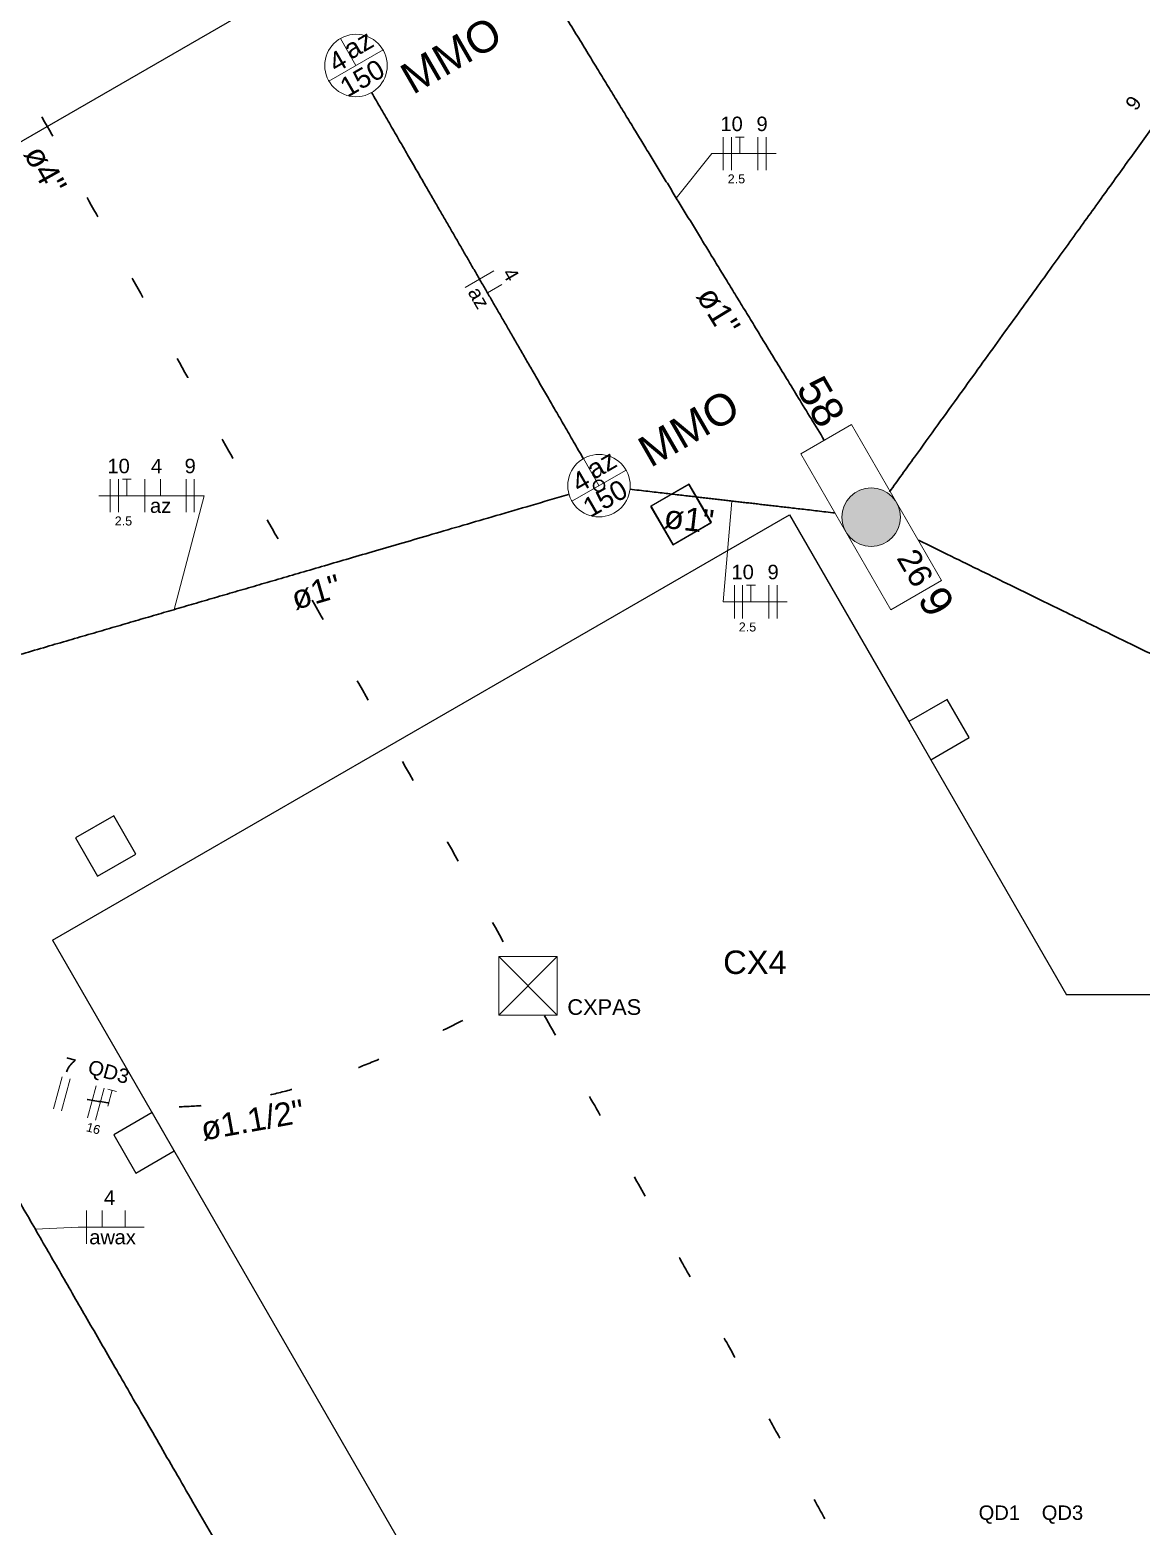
# Model space of a CAD drawing. Extents: x 175 to 700, y 53 to 250.
# Drawn here: x 479.82 to 484.85, y 188.77 to 195.54 of the extents above; entities that cross this region are included whole.
import ezdxf

# ---------------------------------------------------------------- set-up
doc = ezdxf.new("R2010")
doc.units = 0
doc.header["$LTSCALE"] = 2
doc.linetypes.add('DOT2', pattern=[3.175, 0, -3.175])
doc.layers.get('0').update_dxf_attribs({"linetype": 'CONTINUOUS'})
for name, color, linetype in [('A-PARED', 5, 'CONTINUOUS'), ('A-PARED-PISOS', 2, 'CONTINUOUS'), ('A-PAREDE', 5, 'CONTINUOUS'), ('A-PISOS', 2, 'CONTINUOUS'), ('A-PISOS-NIVEL', 1, 'CONTINUOUS')]:
    doc.layers.add(name, color=color, linetype=linetype)
for name, color, linetype, lineweight in [('EL-Condutos', 4, 'CONTINUOUS', 30), ('EL-Fios', 9, 'CONTINUOUS', 20), ('EL-Pontos', 9, 'CONTINUOUS', 20), ('EL-Textos condutos', 7, 'CONTINUOUS', 20), ('EL-Textos fios', 7, 'CONTINUOUS', 20), ('EL-Textos pontos', 5, 'CONTINUOUS', 20), ('P-SIMBOL', 5, 'CONTINUOUS', 20)]:
    doc.layers.add(name, color=color, linetype=linetype, lineweight=lineweight)
doc.styles.add('Arial', font='arial.ttf')

msp = doc.modelspace()

# ---------------------------------------------------------------- hatches: boundary and pattern name
at = {"layer": 'P-SIMBOL'}
h = msp.add_hatch(color=256, dxfattribs=at)
h.paths.add_polyline_path([(493.4896, 193.3366, 1), (493.7546, 193.3366, 1)])
h.paths.add_polyline_path([(489.85, 191.5595, 1), (490.115, 191.5595, 1)])
h.paths.add_polyline_path([(487.1201, 191.5631, 1), (487.3851, 191.5631, 1)])
h.paths.add_polyline_path([(483.7569, 193.3366, 1), (483.4919, 193.3366, 1)])

# ---------------------------------------------------------------- linework, layer by layer
at = {"color": 8}
msp.add_lwpolyline([(482.8011, 193.4865), (482.6281, 193.3865), (482.7281, 193.2135), (482.9011, 193.3135), (482.8011, 193.4865)], close=True, dxfattribs=at)
at = {"layer": 'A-PARED', "color": 251}
msp.add_lwpolyline([(480.1973, 190.5432), (480.2973, 190.37), (480.4705, 190.47), (480.3705, 190.6432)], close=True, dxfattribs=at)
at = {"layer": 'A-PARED-PISOS', "color": 251}
msp.add_line((479.9205, 191.4226), (483.058, 185.9883), dxfattribs=at)
at = {"layer": 'A-PAREDE', "color": 251}
for points in [[(482.7994, 193.4842), (482.6262, 193.3842), (482.7262, 193.211), (482.8994, 193.311)], [(484.0679, 192.3392), (483.9679, 192.5125), (483.7946, 192.4125), (483.8946, 192.2392)], [(484.0679, 192.3392), (483.9679, 192.5125), (483.7946, 192.4125), (483.8946, 192.2392)], [(480.197, 191.9856), (480.0238, 191.8856), (480.1238, 191.7124), (480.297, 191.8124)]]:
    msp.add_lwpolyline(points, close=True, dxfattribs=at)
at = {"layer": 'A-PISOS', "color": 251}
for p, q in [((478.3205, 194.1939), (481.6547, 196.1189)), ((479.9205, 191.4226), (483.2547, 193.3476))]:
    msp.add_line(p, q, dxfattribs=at)
at = {"layer": 'A-PISOS-NIVEL', "color": 251}
for p, q in [((483.2547, 193.3476), (483.7946, 192.4125)), ((483.8946, 192.2392), (484.5086, 191.1758)), ((485.7365, 191.1758), (484.5086, 191.1758))]:
    msp.add_line(p, q, dxfattribs=at)
at = {"layer": 'EL-Condutos', "linetype": 'Continuous'}
msp.add_circle((482.3926, 193.4791), 0.025, dxfattribs=at)
at = {"layer": 'EL-Condutos', "linetype": 'DOT2', "ltscale": 0.05}
for points in [[(475.9992, 202.0695), (476.2894, 201.5509), (476.561, 201.0654), (476.8155, 200.6105), (477.0542, 200.1839), (477.2784, 199.7832), (477.4894, 199.4061), (477.6886, 199.05), (477.8773, 198.7127), (478.0569, 198.3918), (478.2286, 198.0848), (478.3939, 197.7895), (478.5539, 197.5034), (478.7102, 197.2242), (478.8639, 196.9494), (479.0165, 196.6766), (479.1692, 196.4036), (479.3235, 196.1279), (479.4806, 195.8472), (479.6418, 195.559), (479.8086, 195.2609), (479.9821, 194.9507), (480.1639, 194.6258), (480.3551, 194.284), (480.5572, 193.9229), (480.7714, 193.54), (480.9991, 193.133), (481.2416, 192.6995), (481.5003, 192.2371), (481.7765, 191.7434), (482.0715, 191.2162)], [(477.3978, 192.6168), (477.6109, 192.3968), (477.8159, 192.1918), (478.0133, 192.0015), (478.2035, 191.8255), (478.3869, 191.6634), (478.5639, 191.515), (478.7349, 191.3799), (478.9003, 191.2577), (479.0605, 191.1481), (479.216, 191.0507), (479.367, 190.9653), (479.5141, 190.8914), (479.6576, 190.8287), (479.7979, 190.7769), (479.9354, 190.7356), (480.0706, 190.7045), (480.2038, 190.6833), (480.3354, 190.6715), (480.4659, 190.6689), (480.5956, 190.675), (480.7249, 190.6896), (480.8543, 190.7124), (480.9842, 190.7429), (481.1149, 190.7808), (481.2469, 190.8258), (481.3805, 190.8775), (481.5162, 190.9356), (481.6543, 190.9998), (481.7954, 191.0696), (481.9397, 191.1448)], [(482.1465, 191.0815), (482.2895, 190.825), (482.4235, 190.5844), (482.5493, 190.3586), (482.6675, 190.1465), (482.7788, 189.9468), (482.8837, 189.7585), (482.9829, 189.5805), (483.077, 189.4116), (483.1667, 189.2506), (483.2526, 189.0965), (483.3352, 188.9481), (483.4154, 188.8042), (483.4936, 188.6638), (483.5706, 188.5257), (483.6469, 188.3887), (483.7232, 188.2518), (483.8001, 188.1137), (483.8783, 187.9735), (483.9583, 187.8298), (484.0408, 187.6817), (484.1265, 187.5279), (484.216, 187.3673), (484.3099, 187.1988), (484.4088, 187.0213), (484.5134, 186.8336), (484.6243, 186.6345), (484.7421, 186.423), (484.8675, 186.198), (485.0011, 185.9582), (485.1436, 185.7025)]]:
    msp.add_spline(points, degree=3, dxfattribs=at)
at = {"layer": 'EL-Condutos', "linetype": 'Continuous'}
for points in [[(486.088, 196.7496), (485.9753, 196.5934), (485.8694, 196.4468), (485.77, 196.309), (485.6765, 196.1795), (485.5884, 196.0575), (485.5053, 195.9423), (485.4266, 195.8333), (485.3518, 195.7297), (485.2805, 195.631), (485.2122, 195.5363), (485.1463, 195.4451), (485.0825, 195.3566), (485.0201, 195.2701), (484.9586, 195.185), (484.8977, 195.1007), (484.8368, 195.0163), (484.7754, 194.9312), (484.713, 194.8447), (484.6491, 194.7562), (484.5832, 194.665), (484.5149, 194.5703), (484.4436, 194.4716), (484.3689, 194.368), (484.2902, 194.259), (484.207, 194.1438), (484.119, 194.0218), (484.0255, 193.8923), (483.926, 193.7545), (483.8202, 193.6079), (483.7074, 193.4516)], [(482.073, 195.876), (482.1331, 195.7777), (482.1899, 195.6847), (482.2438, 195.5964), (482.295, 195.5127), (482.3436, 195.433), (482.39, 195.3571), (482.4344, 195.2845), (482.4769, 195.2149), (482.5178, 195.148), (482.5574, 195.0832), (482.5958, 195.0203), (482.6333, 194.9589), (482.6701, 194.8986), (482.7065, 194.8391), (482.7426, 194.78), (482.7788, 194.7208), (482.8151, 194.6613), (482.852, 194.601), (482.8895, 194.5396), (482.9279, 194.4767), (482.9674, 194.4119), (483.0084, 194.345), (483.0509, 194.2754), (483.0952, 194.2028), (483.1416, 194.1269), (483.1903, 194.0472), (483.2414, 193.9635), (483.2953, 193.8752), (483.3522, 193.7822), (483.4122, 193.6839)], [(482.3225, 193.6003), (482.278, 193.6772), (482.2361, 193.7496), (482.1966, 193.8178), (482.1594, 193.8822), (482.1241, 193.9432), (482.0908, 194.0009), (482.059, 194.0557), (482.0288, 194.108), (481.9998, 194.158), (481.972, 194.2062), (481.9451, 194.2527), (481.9189, 194.298), (481.8932, 194.3423), (481.868, 194.3859), (481.8429, 194.4293), (481.8178, 194.4726), (481.7926, 194.5163), (481.767, 194.5605), (481.7408, 194.6058), (481.7138, 194.6523), (481.686, 194.7005), (481.657, 194.7505), (481.6268, 194.8028), (481.5951, 194.8576), (481.5617, 194.9153), (481.5264, 194.9762), (481.4892, 195.0407), (481.4497, 195.1089), (481.4078, 195.1813), (481.3633, 195.2582)], [(478.6793, 192.3963), (478.8486, 192.4457), (479.0076, 192.492), (479.1569, 192.5356), (479.2974, 192.5765), (479.4297, 192.6151), (479.5547, 192.6516), (479.673, 192.6861), (479.7854, 192.7188), (479.8927, 192.7501), (479.9955, 192.7801), (480.0945, 192.809), (480.1907, 192.837), (480.2846, 192.8644), (480.377, 192.8913), (480.4686, 192.918), (480.5603, 192.9448), (480.6526, 192.9717), (480.7465, 192.9991), (480.8425, 193.0271), (480.9415, 193.0559), (481.0441, 193.0858), (481.1512, 193.1171), (481.2634, 193.1498), (481.3815, 193.1842), (481.5062, 193.2206), (481.6383, 193.2591), (481.7785, 193.3), (481.9275, 193.3434), (482.0861, 193.3897), (482.255, 193.4389)], [(483.4602, 193.3556), (483.4197, 193.3603), (483.3813, 193.3647), (483.3448, 193.369), (483.31, 193.373), (483.2769, 193.3768), (483.2452, 193.3805), (483.2149, 193.384), (483.1857, 193.3874), (483.1575, 193.3906), (483.1302, 193.3938), (483.1036, 193.3969), (483.0776, 193.3999), (483.052, 193.4028), (483.0266, 193.4058), (483.0013, 193.4087), (482.976, 193.4116), (482.9505, 193.4146), (482.9247, 193.4175), (482.8983, 193.4206), (482.8714, 193.4237), (482.8436, 193.4269), (482.8148, 193.4302), (482.785, 193.4337), (482.7539, 193.4373), (482.7215, 193.441), (482.6874, 193.445), (482.6517, 193.4491), (482.6141, 193.4535), (482.5745, 193.458), (482.5327, 193.4629)], [(483.8387, 193.2318), (483.9855, 193.1601), (484.1239, 193.0925), (484.2543, 193.0287), (484.3775, 192.9685), (484.494, 192.9115), (484.6045, 192.8575), (484.7094, 192.8062), (484.8095, 192.7573), (484.9053, 192.7105), (484.9974, 192.6655), (485.0864, 192.622), (485.1729, 192.5797), (485.2575, 192.5383), (485.3408, 192.4976), (485.4233, 192.4573), (485.5058, 192.417), (485.5888, 192.3764), (485.6728, 192.3353), (485.7586, 192.2934), (485.8466, 192.2504), (485.9375, 192.206), (486.0318, 192.1599), (486.1302, 192.1117), (486.2333, 192.0614), (486.3417, 192.0084), (486.4559, 191.9526), (486.5766, 191.8936), (486.7043, 191.8311), (486.8397, 191.765), (486.9833, 191.6948)], [(478.7521, 192.0042), (478.8521, 191.8309), (478.9465, 191.6674), (479.0357, 191.513), (479.12, 191.367), (479.1998, 191.2287), (479.2756, 191.0974), (479.3478, 190.9724), (479.4167, 190.853), (479.4828, 190.7385), (479.5465, 190.6282), (479.6081, 190.5214), (479.6682, 190.4174), (479.727, 190.3155), (479.785, 190.215), (479.8426, 190.1153), (479.9002, 190.0155), (479.9583, 189.915), (480.0171, 189.8131), (480.0771, 189.7091), (480.1388, 189.6023), (480.2025, 189.492), (480.2686, 189.3775), (480.3375, 189.2581), (480.4097, 189.1331), (480.4855, 189.0018), (480.5653, 188.8635), (480.6496, 188.7175), (480.7388, 188.5631), (480.8332, 188.3996), (480.9332, 188.2263)]]:
    msp.add_spline(points, degree=3, dxfattribs=at)
at = {"layer": 'EL-Fios'}
for p, q in [((482.9551, 194.9061), (482.9551, 195.0561)), ((482.9926, 194.9061), (482.9926, 195.0561)), ((483.0101, 195.0561), (483.0501, 195.0561)), ((483.0301, 194.9811), (483.0301, 195.0561)), ((483.1117, 194.9061), (483.1117, 195.0561)), ((483.1492, 194.9061), (483.1492, 195.0561)), ((481.7874, 194.3755), (481.9172, 194.4506)), ((481.8879, 194.3516), (481.9528, 194.3891)), ((480.1815, 193.3584), (480.1815, 193.5084)), ((480.219, 193.3584), (480.219, 193.5084)), ((480.2365, 193.5084), (480.2765, 193.5084)), ((480.2565, 193.4334), (480.2565, 193.5084)), ((480.3381, 193.3584), (480.3381, 193.5084)), ((480.4091, 193.4334), (480.4091, 193.5084)), ((480.5242, 193.3584), (480.5242, 193.5084)), ((480.5617, 193.3584), (480.5617, 193.5084)), ((483.0052, 192.8789), (483.0052, 193.0289)), ((483.0427, 192.8789), (483.0427, 193.0289)), ((483.0602, 193.0289), (483.1002, 193.0289)), ((483.0802, 192.9539), (483.0802, 193.0289)), ((483.1618, 192.8789), (483.1618, 193.0289)), ((483.1993, 192.8789), (483.1993, 193.0289)), ((479.9246, 190.6609), (479.9637, 190.8057)), ((479.9608, 190.6511), (479.9999, 190.7959)), ((480.079, 190.6191), (480.1181, 190.7639)), ((480.1151, 190.6093), (480.1543, 190.7541)), ((480.1709, 190.6719), (480.1905, 190.7443)), ((480.1712, 190.7495), (480.2098, 190.7391)), ((480.0735, 190.0499), (480.0735, 190.1999)), ((480.1445, 190.1249), (480.1445, 190.1999)), ((480.249, 190.1249), (480.249, 190.1999))]:
    msp.add_line(p, q, dxfattribs=at)
at = {"layer": 'EL-Pontos', "linetype": 'Continuous'}
msp.add_circle((482.3926, 193.4791), 0.025, dxfattribs=at)
at = {"layer": 'EL-Textos fios'}
for p, q in [((482.7426, 194.78), (482.9037, 194.9811)), ((482.9037, 194.9811), (483.1937, 194.9811)), ((480.6062, 193.4334), (480.1301, 193.4334)), ((480.4702, 192.9185), (480.6062, 193.4334)), ((482.9931, 193.4096), (482.9538, 192.9539)), ((482.9538, 192.9539), (483.2438, 192.9539)), ((479.8426, 190.1153), (480.036, 190.1249)), ((480.036, 190.1249), (480.335, 190.1249))]:
    msp.add_line(p, q, dxfattribs=at)
at = {"layer": 'P-SIMBOL'}
for p, q in [((481.1709, 195.3088), (481.4155, 195.4501)), ((481.2932, 195.3794), (481.2226, 195.5018)), ((483.3056, 193.6237), (483.5351, 193.7562)), ((483.9431, 193.0495), (483.5351, 193.7562)), ((483.7136, 192.917), (483.3056, 193.6237)), ((482.2703, 193.4085), (482.515, 193.5497)), ((482.3926, 193.4791), (482.322, 193.6014)), ((483.7136, 192.917), (483.9431, 193.0495)), ((481.939, 191.3487), (482.204, 191.3487)), ((481.939, 191.3487), (481.939, 191.0837)), ((481.939, 191.3487), (482.204, 191.0837)), ((482.204, 191.3487), (481.939, 191.0837)), ((482.204, 191.3487), (482.204, 191.0837)), ((481.939, 191.0837), (482.204, 191.0837))]:
    msp.add_line(p, q, dxfattribs=at)
for centre, radius in [((481.2932, 195.3794), 0.1412), ((482.3926, 193.4791), 0.1412), ((483.6244, 193.3366), 0.1325)]:
    msp.add_circle(centre, radius, dxfattribs=at)

# ---------------------------------------------------------------- texts
at = {"layer": 'EL-Textos condutos', "char_height": 0.1059, "attachment_point": 8, "line_spacing_factor": 0.798, "style": 'Arial'}
for s, insert, width, rotation in [('ø4"', (479.8396, 194.8805), 0.38124, 299.22637), ('ø1"', (482.8864, 194.2402), 0.38124, 301.42164), ('ø1"', (482.7936, 193.2727), 0.38124, 353.40526), ('ø1"', (481.1278, 192.945), 0.38124, 16.25481), ('ø1.1/2"', (480.8348, 190.5558), 0.88956, 10.31897)]:
    msp.add_mtext(s, dxfattribs=dict(at, insert=insert, width=width, rotation=rotation))
at = {"layer": 'EL-Textos fios', "attachment_point": 8, "line_spacing_factor": 0.798, "style": 'Arial'}
for s, insert, char_height, width, rotation in [('9', (484.8376, 195.1901), 0.0653, 0.078366, 54.17316), ('4', (481.9657, 194.4183), 0.0653, 0.078366, 300.05227), ('az', (481.8202, 194.3123), 0.06531, 0.156732, 300.05227), ('7', (479.9887, 190.8258), 0.0653, 0.078366, 344.85757), ('QD3', (480.1612, 190.7793), 0.06531, 0.235098, 344.85757), ('16', (480.0996, 190.5514), 0.04059, 0.097428, 344.85757)]:
    msp.add_mtext(s, dxfattribs=dict(at, insert=insert, char_height=char_height, width=width, rotation=rotation))
for s, insert, char_height, width in [('10', (482.9926, 195.082), 0.06531, 0.156732), ('9', (483.1306, 195.082), 0.0653, 0.078366), ('2.5', (483.0146, 194.8459), 0.04059, 0.146142), ('10', (480.2191, 193.5345), 0.06531, 0.156732), ('4', (480.3906, 193.5345), 0.0653, 0.078366), ('9', (480.5431, 193.5345), 0.0653, 0.078366), ('az', (480.4091, 193.355), 0.06531, 0.156732), ('2.5', (480.2411, 193.2984), 0.04059, 0.146142), ('10', (483.0426, 193.055), 0.06531, 0.156732), ('9', (483.1806, 193.055), 0.0653, 0.078366), ('2.5', (483.0646, 192.8189), 0.04059, 0.146142), ('4', (480.1781, 190.226), 0.0653, 0.078366), ('aw', (480.1446, 190.0465), 0.06531, 0.156732), ('ax', (480.2491, 190.0465), 0.06531, 0.156732), ('QD1', (484.2041, 188.783), 0.06531, 0.235098), ('QD3', (484.4897, 188.783), 0.06531, 0.235098)]:
    msp.add_mtext(s, dxfattribs=dict(at, insert=insert, char_height=char_height, width=width))
at = {"layer": 'EL-Textos pontos', "line_spacing_factor": 0.798, "style": 'Arial'}
for s, insert, char_height, width, attachment_point, rotation in [('MMO', (481.76, 195.3639), 0.1412, 0.50832, 8, 30.00007), ('az', (481.326, 195.4357), 0.08825, 0.2118, 8, 30.00007), ('4', (481.232, 195.3617), 0.0882, 0.1059, 8, 30.00007), ('150', (481.344, 195.2837), 0.08825, 0.3177, 8, 30.00007), ('58', (483.3899, 193.7283), 0.1412, 0.33888, 9, 299.99986), ('MMO', (482.8351, 193.6769), 0.1412, 0.50832, 8, 30.00007), ('az', (482.426, 193.5357), 0.08825, 0.2118, 8, 30.00007), ('4', (482.332, 193.4617), 0.0882, 0.1059, 8, 30.00007), ('150', (482.443, 193.3827), 0.08825, 0.3177, 8, 30.00007), ('9', (483.8839, 192.8713), 0.1412, 0.16944, 9, 299.99986)]:
    msp.add_mtext(s, dxfattribs=dict(at, insert=insert, char_height=char_height, width=width, attachment_point=attachment_point, rotation=rotation))
for s, insert, char_height, width, attachment_point in [('CX4', (482.9546, 191.2689), 0.1059, 0.38124, 7), ('CXPAS', (482.4166, 191.0843), 0.0706, 0.4236, 8)]:
    msp.add_mtext(s, dxfattribs=dict(at, insert=insert, char_height=char_height, width=width, attachment_point=attachment_point))
at = {"layer": 'P-SIMBOL', "insert": (483.8178, 193.0089), "char_height": 0.1059, "width": 0.25416, "attachment_point": 9, "rotation": 299.99986, "line_spacing_factor": 0.798, "style": 'Arial'}
msp.add_mtext('26', dxfattribs=at)

doc.saveas('drawing.dxf')
